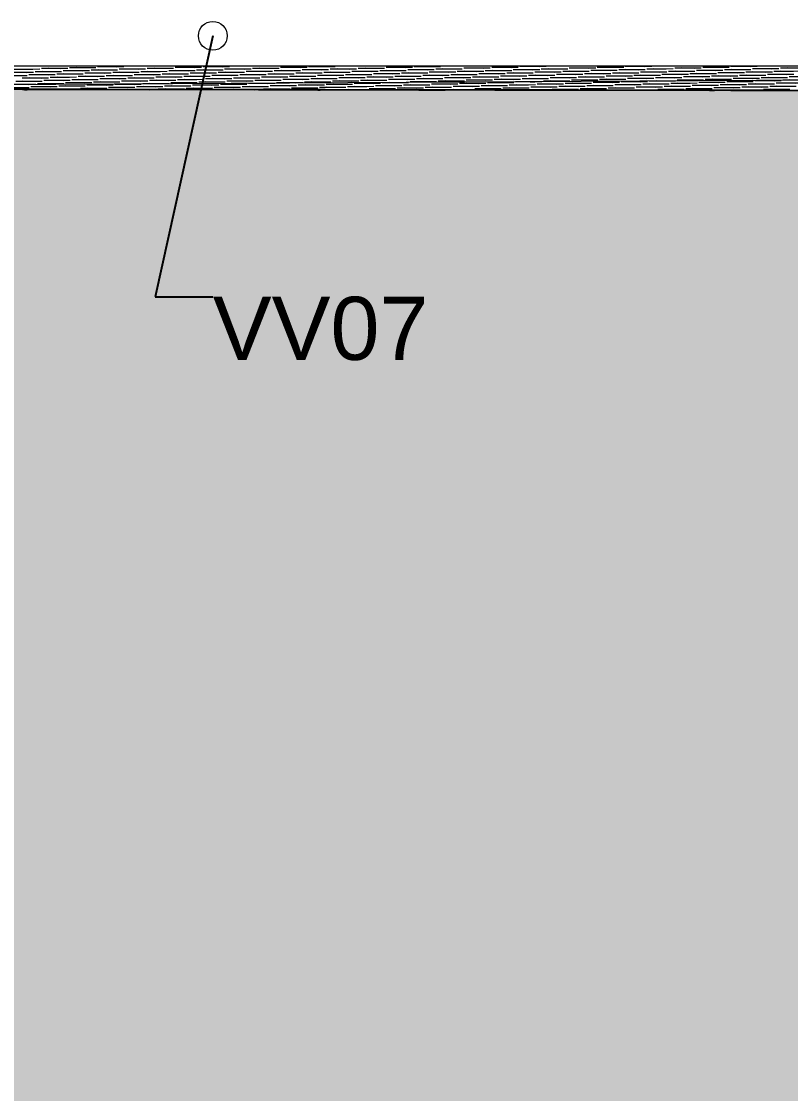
# Model space of a CAD drawing. Header units: millimetres. Extents: x 239748 to 326588, y -19262 to 5561.
# Drawn here: x 269108 to 271544, y -3454 to -58 of the extents above; entities that cross this region are included whole.
import ezdxf

# ---------------------------------------------------------------- set-up
doc = ezdxf.new("R2010")
doc.units = ezdxf.units.MM
doc.header["$MEASUREMENT"] = 0
for name, color, linetype, lineweight in [('Annotation - Label_Pen_No__1', 7, 'Continuous', 13), ('New_2D Drafting - General_Pen_No__1', 7, 'Continuous', 13), ('New_Site & Landscape - Terrain_Pen_No__1', 7, 'Continuous', 13)]:
    doc.layers.add(name, color=color, linetype=linetype, lineweight=lineweight)
for name, color, linetype, lineweight, true_color in [('New_2D Drafting - General_Pen_No__61', 7, 'Continuous', 20, 0x6a6a6a), ('New_Site & Landscape - Terrain_Pen_No__180', 7, 'Continuous', 15, 0xd6cda7), ('New_Site & Landscape - Terrain_Pen_No__93', 7, 'Continuous', 13, 0xa2a233)]:
    doc.layers.add(name, color=color, linetype=linetype, lineweight=lineweight, true_color=true_color)
doc.styles.add('GENERATED_STYLE_1', font='')
doc.styles.get('GENERATED_STYLE_1').set_extended_font_data('Arial')
doc.dimstyles.new('GENERATED_STYLE__2', dxfattribs={"dimtxt": 0.18, "dimasz": 182.4, "dimexe": 0.18, "dimexo": 0.0625, "dimgap": 0, "dimtad": 0, "dimtih": 1, "dimtoh": 1, "dimdec": 4, "dimzin": 0, "dimdsep": 46, "dimcen": 0.09, "dimadec": 0, "dimazin": 0, "dimtfac": 1, "dimtdec": 4, "dimtmove": 0, "dimatfit": 3, "dimldrblk": 'ARROWHEAD_1', "dimfxl": 0, "dimtolj": 1, "dimtzin": 0, "dimarcsym": 0})

# ---------------------------------------------------------------- blocks, each defined once
blk = doc.blocks.new('ARROWHEAD_1')
at = {"color": 0, "linetype": 'Continuous', "lineweight": 0}
blk.add_line((0, 0), (-1, 0), dxfattribs=at)
blk.add_circle((0, 0), 0.25, dxfattribs=at)

msp = doc.modelspace()

# ---------------------------------------------------------------- hatches: boundary and pattern name
at = {"layer": 'New_2D Drafting - General_Pen_No__61', "linetype": 'Continuous', "lineweight": 20, "true_color": 0x6a6a6a}
h = msp.add_hatch(dxfattribs=at)
h.set_pattern_fill('Dashed_0001', color=251, style=0, pattern_type=2)
h.set_pattern_definition([(45, (0, 0), (-183.84776, 183.84776), [195, -65]), (45, (7e-14, 183.85), (-183.84776, 183.84776), [195, -65])])
h.paths.add_polyline_path([(239750.0788, -623.3184), (239760.5803, -4753.4379), (239760.5803, -19262.3247), (278828.6527, -19262.3247), (278828.6169, -286.9357), (268610.0254, -272.2694), (266963.5283, -271.0107), (261898.0667, -277.5182), (250285.9898, -219.4916), (248306.7808, -203.641), (242648.744, -453.8141)])
at = {"layer": 'New_Site & Landscape - Terrain_Pen_No__180', "linetype": 'Continuous', "lineweight": 0, "true_color": 0x353329}
msp.add_hatch(color=250, dxfattribs=at).paths.add_polyline_path([(239747.5775, -15138.6962), (278833.3935, -15138.6962), (278833.3935, -288.2314), (266866.4444, -271.275), (264383.6735, -267.1142), (262140.4658, -282.5803), (258357.3867, -255.6815), (251840.7474, -227.8826), (248111.8541, -213.5708), (246133.7175, -287.173), (242881.8612, -438.6115), (239747.5775, -643.0118)])

# ---------------------------------------------------------------- linework, layer by layer
at = {"layer": 'New_2D Drafting - General_Pen_No__1', "color": 7, "linetype": 'Continuous', "lineweight": 13, "flags": 128}
msp.add_lwpolyline([(239750.0788, -623.3184), (239760.5803, -4753.4379), (239760.5803, -19262.3247), (278828.6527, -19262.3247), (278828.6169, -286.9357), (268610.0254, -272.2694), (266963.5283, -271.0107), (261898.0667, -277.5182), (250285.9898, -219.4916), (248306.7808, -203.641), (242648.744, -453.8141)], close=True, dxfattribs=at)
at = {"layer": 'New_Site & Landscape - Terrain_Pen_No__1', "color": 7, "linetype": 'Continuous', "lineweight": 13}
for p, q in [((278833.3935, -202.6577), (266940.4363, -270.8507)), ((278833.3935, -199.8387), (266963.5494, -199.8387)), ((269260.3664, -203.7768), (269282.5371, -203.1299)), ((269260.3664, -203.7768), (269343.9524, -203.7318)), ((269349.0493, -201.189), (269371.22, -200.542)), ((269349.0493, -201.189), (269432.6353, -201.1439)), ((269349.0493, -201.189), (269410.4646, -201.7909)), ((269594.7105, -203.5965), (269616.8812, -202.9496)), ((269594.7105, -203.5965), (269678.2965, -203.5514)), ((269594.7105, -203.5965), (269656.1258, -204.1984)), ((269683.3933, -201.0087), (269705.564, -200.3617)), ((269683.3933, -201.0087), (269766.9793, -200.9636)), ((269683.3933, -201.0087), (269744.8086, -201.6106)), ((269929.0545, -203.4162), (269951.2252, -202.7692)), ((269929.0545, -203.4162), (270012.6405, -203.3711)), ((269929.0545, -203.4162), (269990.4698, -204.0181)), ((270017.7374, -200.8283), (270039.9081, -200.1814)), ((270017.7374, -200.8283), (270101.3234, -200.7833)), ((270017.7374, -200.8283), (270079.1526, -201.4302)), ((270263.3985, -203.2359), (270285.5693, -202.5889)), ((270263.3985, -203.2359), (270346.9846, -203.1908)), ((270263.3985, -203.2359), (270324.8138, -203.8378)), ((270352.0814, -200.648), (270374.2521, -200.0011)), ((270352.0814, -200.648), (270435.6674, -200.603)), ((270352.0814, -200.648), (270413.4967, -201.2499)), ((270597.7426, -203.0556), (270619.9133, -202.4086)), ((270597.7426, -203.0556), (270681.3286, -203.0105)), ((270597.7426, -203.0556), (270659.1579, -203.6575)), ((270686.4254, -200.4677), (270707.9763, -199.8388)), ((270686.4254, -200.4677), (270770.0114, -200.4226)), ((270686.4254, -200.4677), (270747.8407, -201.0696)), ((270932.0866, -202.8753), (270954.2573, -202.2283)), ((270932.0866, -202.8753), (271015.6726, -202.8302)), ((270932.0866, -202.8753), (270993.5019, -203.4772)), ((271020.7695, -200.2874), (271036.1412, -199.8388)), ((271020.7695, -200.2874), (271104.3555, -200.2423)), ((271020.7695, -200.2874), (271082.1848, -200.8893)), ((271266.4306, -202.695), (271288.6014, -202.048)), ((271266.4306, -202.695), (271350.0167, -202.6499)), ((271266.4306, -202.695), (271327.8459, -203.2968)), ((271355.1135, -200.1071), (271364.3061, -199.8388)), ((271355.1135, -200.1071), (271438.6995, -200.062)), ((271355.1135, -200.1071), (271416.5288, -200.709)), ((269042.2261, -229.2948), (269125.8121, -229.2498)), ((269062.6134, -219.1237), (269146.1994, -219.0786)), ((269062.6134, -219.1237), (269124.0287, -219.7256)), ((269083.0007, -208.9526), (269166.5868, -208.9075)), ((269083.0008, -208.9526), (269144.416, -209.5545)), ((269110.5216, -236.8781), (269132.6923, -236.2311)), ((269110.5216, -236.8781), (269194.1076, -236.833)), ((269110.5216, -236.8781), (269171.9368, -237.48)), ((269130.9089, -226.707), (269153.0796, -226.06)), ((269130.9089, -226.707), (269214.4949, -226.6619)), ((269130.9089, -226.707), (269192.3242, -227.3089)), ((269151.2962, -216.5358), (269173.467, -215.8889)), ((269151.2962, -216.5358), (269234.8823, -216.4908)), ((269151.2962, -216.5358), (269212.7115, -217.1377)), ((269171.6836, -206.3647), (269193.8543, -205.7177)), ((269171.6836, -206.3647), (269255.2696, -206.3196)), ((269171.6836, -206.3647), (269233.0989, -206.9666)), ((269199.2044, -234.2902), (269221.3751, -233.6433)), ((269199.2044, -234.2902), (269282.7904, -234.2452)), ((269199.2044, -234.2902), (269260.6197, -234.8921)), ((269219.5917, -224.1191), (269241.7625, -223.4721)), ((269219.5917, -224.1191), (269303.1778, -224.074)), ((269219.5917, -224.1191), (269281.007, -224.721)), ((269239.9791, -213.948), (269262.1498, -213.301)), ((269239.9791, -213.948), (269323.5651, -213.9029)), ((269239.9791, -213.948), (269301.3944, -214.5499)), ((269260.3664, -203.7768), (269321.7817, -204.3787)), ((269287.8872, -231.7024), (269310.058, -231.0554)), ((269287.8872, -231.7024), (269371.4733, -231.6573)), ((269287.8872, -231.7024), (269349.3025, -232.3043)), ((269308.2746, -221.5312), (269330.4453, -220.8843)), ((269308.2746, -221.5312), (269391.8606, -221.4862)), ((269308.2746, -221.5312), (269369.6899, -222.1331)), ((269328.6619, -211.3601), (269350.8327, -210.7131)), ((269328.6619, -211.3601), (269412.2479, -211.315)), ((269328.6619, -211.3601), (269390.0772, -211.962)), ((269376.5701, -229.1145), (269398.7408, -228.4676)), ((269376.5701, -229.1145), (269460.1561, -229.0694)), ((269376.5701, -229.1145), (269437.9854, -229.7164)), ((269396.9574, -218.9434), (269419.1281, -218.2964)), ((269396.9574, -218.9434), (269480.5434, -218.8983)), ((269396.9574, -218.9434), (269458.3727, -219.5453)), ((269417.3448, -208.7723), (269439.5155, -208.1253)), ((269417.3448, -208.7723), (269500.9308, -208.7272)), ((269417.3448, -208.7723), (269478.7601, -209.3741)), ((269444.8656, -236.6978), (269467.0363, -236.0508)), ((269444.8656, -236.6978), (269528.4516, -236.6527)), ((269444.8656, -236.6978), (269506.2809, -237.2997)), ((269465.2529, -226.5267), (269487.4236, -225.8797)), ((269465.2529, -226.5267), (269548.8389, -226.4816)), ((269465.2529, -226.5267), (269526.6682, -227.1285)), ((269485.6403, -216.3555), (269507.811, -215.7086)), ((269485.6403, -216.3555), (269569.2263, -216.3104)), ((269485.6403, -216.3555), (269547.0556, -216.9574)), ((269506.0276, -206.1844), (269528.1983, -205.5374)), ((269506.0276, -206.1844), (269589.6136, -206.1393)), ((269506.0276, -206.1844), (269567.4429, -206.7863)), ((269533.5484, -234.1099), (269555.7191, -233.463)), ((269533.5484, -234.1099), (269617.1344, -234.0649)), ((269533.5484, -234.1099), (269594.9637, -234.7118)), ((269553.9358, -223.9388), (269576.1065, -223.2918)), ((269553.9358, -223.9388), (269637.5218, -223.8937)), ((269553.9358, -223.9388), (269615.3511, -224.5407)), ((269574.3231, -213.7677), (269596.4938, -213.1207)), ((269574.3231, -213.7677), (269657.9091, -213.7226)), ((269574.3231, -213.7677), (269635.7384, -214.3695)), ((269622.2313, -231.5221), (269644.402, -230.8751)), ((269622.2313, -231.5221), (269705.8173, -231.477)), ((269622.2313, -231.5221), (269683.6466, -232.124)), ((269642.6186, -221.3509), (269664.7893, -220.704)), ((269642.6186, -221.3509), (269726.2046, -221.3059)), ((269642.6186, -221.3509), (269704.0339, -221.9528)), ((269663.006, -211.1798), (269685.1767, -210.5328)), ((269663.006, -211.1798), (269746.592, -211.1347)), ((269663.006, -211.1798), (269724.4213, -211.7817)), ((269710.9141, -228.9342), (269733.0848, -228.2872)), ((269710.9141, -228.9342), (269794.5001, -228.8891)), ((269710.9141, -228.9342), (269772.3294, -229.5361)), ((269731.3015, -218.7631), (269753.4722, -218.1161)), ((269731.3015, -218.7631), (269814.8875, -218.718)), ((269731.3015, -218.7631), (269792.7168, -219.365)), ((269751.6888, -208.5919), (269773.8595, -207.945)), ((269751.6888, -208.5919), (269835.2748, -208.5469)), ((269751.6888, -208.5919), (269813.1041, -209.1938)), ((269779.2096, -236.5175), (269801.3803, -235.8705)), ((269779.2096, -236.5175), (269862.7956, -236.4724)), ((269779.2096, -236.5175), (269840.6249, -237.1194)), ((269799.597, -226.3463), (269821.7677, -225.6994)), ((269799.597, -226.3463), (269883.183, -226.3013)), ((269799.597, -226.3463), (269861.0123, -226.9482)), ((269819.9843, -216.1752), (269842.155, -215.5282)), ((269819.9843, -216.1752), (269903.5703, -216.1301)), ((269819.9843, -216.1752), (269881.3996, -216.7771)), ((269840.3717, -206.0041), (269862.5424, -205.3571)), ((269840.3717, -206.0041), (269923.9577, -205.959)), ((269840.3717, -206.0041), (269901.787, -206.606)), ((269867.8925, -233.9296), (269890.0632, -233.2827)), ((269867.8925, -233.9296), (269951.4785, -233.8845)), ((269867.8925, -233.9296), (269929.3078, -234.5315)), ((269888.2798, -223.7585), (269910.4505, -223.1115)), ((269888.2798, -223.7585), (269971.8658, -223.7134)), ((269888.2798, -223.7585), (269949.6951, -224.3604)), ((269908.6672, -213.5873), (269930.8379, -212.9404)), ((269908.6672, -213.5873), (269992.2532, -213.5423)), ((269908.6672, -213.5873), (269970.0825, -214.1892)), ((269956.5753, -231.3418), (269978.746, -230.6948)), ((269956.5753, -231.3418), (270040.1613, -231.2967)), ((269956.5753, -231.3418), (270017.9906, -231.9436)), ((269976.9627, -221.1706), (269999.1334, -220.5237)), ((269976.9627, -221.1706), (270060.5487, -221.1255)), ((269976.9627, -221.1706), (270038.378, -221.7725)), ((269997.35, -210.9995), (270019.5207, -210.3525)), ((269997.35, -210.9995), (270080.936, -210.9544)), ((269997.35, -210.9995), (270058.7653, -211.6014)), ((270045.2582, -228.7539), (270067.4289, -228.1069)), ((270045.2582, -228.7539), (270128.8442, -228.7088)), ((270045.2582, -228.7539), (270106.6734, -229.3558)), ((270065.6455, -218.5828), (270087.8162, -217.9358)), ((270065.6455, -218.5828), (270149.2315, -218.5377)), ((270065.6455, -218.5828), (270127.0608, -219.1846)), ((270086.0328, -208.4116), (270147.4481, -209.0135)), ((270086.0329, -208.4116), (270108.2036, -207.7647)), ((270086.0329, -208.4116), (270169.6189, -208.3665)), ((270113.5536, -236.3372), (270135.7244, -235.6902)), ((270113.5536, -236.3372), (270174.9689, -236.9391)), ((270113.5537, -236.3372), (270197.1397, -236.2921)), ((270133.941, -226.166), (270156.1117, -225.5191)), ((270133.941, -226.166), (270217.527, -226.121)), ((270133.941, -226.166), (270195.3563, -226.7679)), ((270154.3283, -215.9949), (270176.4991, -215.3479)), ((270154.3283, -215.9949), (270215.7436, -216.5968)), ((270154.3284, -215.9949), (270237.9144, -215.9498)), ((270174.7157, -205.8238), (270196.8864, -205.1768)), ((270174.7157, -205.8238), (270258.3017, -205.7787)), ((270174.7157, -205.8238), (270236.131, -206.4256)), ((270202.2365, -233.7493), (270224.4072, -233.1023)), ((270202.2365, -233.7493), (270285.8225, -233.7042)), ((270202.2365, -233.7493), (270263.6518, -234.3512)), ((270222.6238, -223.5782), (270244.7946, -222.9312)), ((270222.6238, -223.5782), (270306.2099, -223.5331)), ((270222.6238, -223.5782), (270284.0391, -224.1801)), ((270243.0112, -213.407), (270265.1819, -212.7601)), ((270243.0112, -213.407), (270326.5972, -213.362)), ((270243.0112, -213.407), (270304.4265, -214.0089)), ((270290.9193, -231.1614), (270313.0901, -230.5145)), ((270290.9193, -231.1614), (270374.5054, -231.1164)), ((270290.9193, -231.1614), (270352.3346, -231.7633)), ((270311.3067, -220.9903), (270333.4774, -220.3433)), ((270311.3067, -220.9903), (270394.8927, -220.9452)), ((270311.3067, -220.9903), (270372.722, -221.5922)), ((270331.694, -210.8192), (270353.8647, -210.1722)), ((270331.694, -210.8192), (270415.2801, -210.7741)), ((270331.694, -210.8192), (270393.1093, -211.4211)), ((270379.6022, -228.5736), (270401.7729, -227.9266)), ((270379.6022, -228.5736), (270463.1882, -228.5285)), ((270379.6022, -228.5736), (270441.0175, -229.1755)), ((270399.9895, -218.4024), (270422.1603, -217.7555)), ((270399.9895, -218.4024), (270483.5755, -218.3574)), ((270399.9895, -218.4024), (270461.4048, -219.0043)), ((270420.3769, -208.2313), (270442.5476, -207.5843)), ((270420.3769, -208.2313), (270503.9629, -208.1862)), ((270420.3769, -208.2313), (270481.7922, -208.8332)), ((270447.8977, -236.1569), (270470.0684, -235.5099)), ((270447.8977, -236.1569), (270531.4837, -236.1118)), ((270447.8977, -236.1569), (270509.313, -236.7587)), ((270468.285, -225.9857), (270490.4557, -225.3388)), ((270468.285, -225.9857), (270551.871, -225.9406)), ((270468.285, -225.9857), (270529.7003, -226.5876)), ((270488.6724, -215.8146), (270510.8431, -215.1676)), ((270488.6724, -215.8146), (270572.2584, -215.7695)), ((270488.6724, -215.8146), (270550.0877, -216.4165)), ((270509.0597, -205.6434), (270531.2304, -204.9965)), ((270509.0597, -205.6434), (270592.6457, -205.5984)), ((270509.0597, -205.6434), (270570.475, -206.2453)), ((270536.5805, -233.569), (270558.7512, -232.922)), ((270536.5805, -233.569), (270620.1665, -233.5239)), ((270536.5805, -233.569), (270597.9958, -234.1709)), ((270556.9679, -223.3979), (270579.1386, -222.7509)), ((270556.9679, -223.3979), (270640.5539, -223.3528)), ((270556.9679, -223.3979), (270618.3832, -223.9997)), ((270577.3552, -213.2267), (270599.5259, -212.5798)), ((270577.3552, -213.2267), (270660.9412, -213.1816)), ((270577.3552, -213.2267), (270638.7705, -213.8286)), ((270625.2634, -230.9811), (270647.4341, -230.3342)), ((270625.2634, -230.9811), (270708.8494, -230.936)), ((270625.2634, -230.9811), (270686.6787, -231.583)), ((270645.6507, -220.81), (270667.8214, -220.163)), ((270645.6507, -220.81), (270729.2367, -220.7649)), ((270645.6507, -220.81), (270707.066, -221.4119)), ((270666.0381, -210.6389), (270688.2088, -209.9919)), ((270666.0381, -210.6389), (270749.6241, -210.5938)), ((270666.0381, -210.6389), (270727.4534, -211.2407)), ((270713.9462, -228.3933), (270736.1169, -227.7463)), ((270713.9462, -228.3933), (270797.5322, -228.3482)), ((270713.9462, -228.3933), (270775.3615, -228.9952)), ((270734.3336, -218.2221), (270756.5043, -217.5752)), ((270734.3336, -218.2221), (270817.9196, -218.1771)), ((270734.3336, -218.2221), (270795.7489, -218.824)), ((270754.7209, -208.051), (270776.8916, -207.404)), ((270754.7209, -208.051), (270838.3069, -208.0059)), ((270754.7209, -208.051), (270816.1362, -208.6529)), ((270782.2417, -235.9765), (270804.4124, -235.3296)), ((270782.2417, -235.9765), (270865.8277, -235.9315)), ((270782.2417, -235.9765), (270843.657, -236.5784)), ((270802.6291, -225.8054), (270824.7998, -225.1584)), ((270802.6291, -225.8054), (270886.2151, -225.7603)), ((270802.6291, -225.8054), (270864.0444, -226.4073)), ((270823.0164, -215.6343), (270845.1871, -214.9873)), ((270823.0164, -215.6343), (270906.6024, -215.5892)), ((270823.0164, -215.6343), (270884.4317, -216.2362)), ((270843.4038, -205.4631), (270865.5745, -204.8162)), ((270843.4038, -205.4631), (270926.9898, -205.4181)), ((270843.4038, -205.4631), (270904.8191, -206.065)), ((270870.9246, -233.3887), (270893.0953, -232.7417)), ((270870.9246, -233.3887), (270954.5106, -233.3436)), ((270870.9246, -233.3887), (270932.3399, -233.9906)), ((270891.3119, -223.2175), (270913.4826, -222.5706)), ((270891.3119, -223.2175), (270974.8979, -223.1725)), ((270891.3119, -223.2175), (270952.7272, -223.8194)), ((270911.6993, -213.0464), (270933.87, -212.3994)), ((270911.6993, -213.0464), (270995.2853, -213.0013)), ((270911.6993, -213.0464), (270973.1146, -213.6483)), ((270959.6074, -230.8008), (270981.7781, -230.1538)), ((270959.6074, -230.8008), (271043.1934, -230.7557)), ((270959.6074, -230.8008), (271021.0227, -231.4027)), ((270979.9948, -220.6297), (271002.1655, -219.9827)), ((270979.9948, -220.6297), (271063.5808, -220.5846)), ((270979.9948, -220.6297), (271041.4101, -221.2316)), ((271000.3821, -210.4585), (271022.5528, -209.8116)), ((271000.3821, -210.4585), (271083.9681, -210.4135)), ((271000.3821, -210.4585), (271061.7974, -211.0604)), ((271048.2903, -228.213), (271070.461, -227.566)), ((271048.2903, -228.213), (271131.8763, -228.1679)), ((271048.2903, -228.213), (271109.7056, -228.8148)), ((271068.6776, -218.0418), (271090.8483, -217.3948)), ((271068.6776, -218.0418), (271152.2636, -217.9967)), ((271068.6776, -218.0418), (271130.0929, -218.6437)), ((271089.065, -207.8707), (271111.2357, -207.2237)), ((271089.065, -207.8707), (271172.651, -207.8256)), ((271089.065, -207.8707), (271150.4803, -208.4726)), ((271116.5858, -235.7962), (271138.7565, -235.1493)), ((271116.5858, -235.7962), (271200.1718, -235.7511)), ((271116.5858, -235.7962), (271178.0011, -236.3981)), ((271136.9731, -225.6251), (271159.1438, -224.9781)), ((271136.9731, -225.6251), (271220.5591, -225.58)), ((271136.9731, -225.6251), (271198.3884, -226.227)), ((271157.3605, -215.454), (271179.5312, -214.807)), ((271157.3605, -215.454), (271240.9465, -215.4089)), ((271157.3605, -215.454), (271218.7758, -216.0558)), ((271177.7478, -205.2828), (271199.9185, -204.6359)), ((271177.7478, -205.2828), (271261.3338, -205.2377)), ((271177.7478, -205.2828), (271239.1631, -205.8847)), ((271205.2686, -233.2084), (271227.4393, -232.5614)), ((271205.2686, -233.2084), (271288.8546, -233.1633)), ((271205.2686, -233.2084), (271266.6839, -233.8102)), ((271225.6559, -223.0372), (271247.8267, -222.3903)), ((271225.6559, -223.0372), (271309.242, -222.9921)), ((271225.656, -223.0372), (271287.0712, -223.6391)), ((271246.0433, -212.8661), (271268.214, -212.2191)), ((271246.0433, -212.8661), (271329.6293, -212.821)), ((271246.0433, -212.8661), (271307.4586, -213.468)), ((271293.9514, -230.6205), (271316.1222, -229.9735)), ((271293.9514, -230.6205), (271377.5375, -230.5754)), ((271293.9514, -230.6205), (271355.3667, -231.2224)), ((271314.3388, -220.4494), (271336.5095, -219.8024)), ((271314.3388, -220.4494), (271397.9248, -220.4043)), ((271314.3388, -220.4494), (271375.7541, -221.0513)), ((271334.7261, -210.2782), (271356.8969, -209.6313)), ((271334.7261, -210.2782), (271418.3122, -210.2331)), ((271334.7261, -210.2782), (271396.1414, -210.8801)), ((271362.2469, -238.2038), (271384.4177, -237.5568)), ((271382.6343, -228.0326), (271404.805, -227.3857)), ((271382.6343, -228.0326), (271466.2203, -227.9876)), ((271382.6343, -228.0326), (271444.0496, -228.6345)), ((271403.0216, -217.8615), (271425.1923, -217.2145)), ((271403.0216, -217.8615), (271486.6076, -217.8164)), ((271403.0216, -217.8615), (271464.4369, -218.4634)), ((271423.409, -207.6904), (271445.5797, -207.0434)), ((271423.409, -207.6904), (271506.995, -207.6453)), ((271423.409, -207.6904), (271484.8243, -208.2923)), ((271450.9298, -235.6159), (271473.1005, -234.9689)), ((271450.9298, -235.6159), (271534.5158, -235.5708)), ((271450.9298, -235.6159), (271512.3451, -236.2178)), ((271471.3171, -225.4448), (271493.4879, -224.7978)), ((271471.3171, -225.4448), (271554.9031, -225.3997)), ((271471.3171, -225.4448), (271532.7324, -226.0467)), ((271491.7045, -215.2736), (271513.8752, -214.6267)), ((271491.7045, -215.2736), (271575.2905, -215.2286)), ((271491.7045, -215.2736), (271553.1198, -215.8755)), ((271512.0918, -205.1025), (271534.2625, -204.4555)), ((271512.0918, -205.1025), (271595.6778, -205.0574)), ((271512.0918, -205.1025), (271573.5071, -205.7044)), ((271539.6126, -233.028), (271561.7833, -232.3811)), ((271539.6126, -233.028), (271623.1986, -232.983)), ((271539.6126, -233.028), (271601.0279, -233.6299)), ((269049.3595, -267.0898), (269132.9455, -267.0296)), ((269049.3595, -267.0898), (269110.7748, -267.6584)), ((269069.7469, -257.2204), (269153.3329, -257.1753)), ((269069.7469, -257.2204), (269131.1622, -257.8223)), ((269090.1342, -247.0492), (269112.3049, -246.4023)), ((269090.1342, -247.0492), (269173.7202, -247.0042)), ((269090.1342, -247.0492), (269151.5495, -247.6511)), ((269138.0423, -264.5746), (269160.2131, -263.9458)), ((269138.0424, -264.5746), (269221.6284, -264.5144)), ((269138.0424, -264.5746), (269199.4577, -265.1432)), ((269158.4297, -254.6325), (269180.6004, -253.9856)), ((269158.4297, -254.6325), (269242.0157, -254.5874)), ((269158.4297, -254.6325), (269219.845, -255.2344)), ((269178.817, -244.4614), (269200.9878, -243.8144)), ((269178.817, -244.4614), (269262.4031, -244.4163)), ((269178.817, -244.4614), (269240.2323, -245.0633)), ((269206.3379, -271.8792), (269228.5086, -271.2504)), ((269226.7252, -262.0594), (269248.8959, -261.4306)), ((269226.7252, -262.0594), (269310.3112, -261.9992)), ((269226.7252, -262.0594), (269288.1405, -262.628)), ((269247.1125, -252.0447), (269269.2833, -251.3977)), ((269247.1125, -252.0447), (269330.6986, -251.9996)), ((269247.1125, -252.0447), (269308.5278, -252.6465)), ((269267.4999, -241.8735), (269289.6706, -241.2266)), ((269267.4999, -241.8735), (269351.0859, -241.8284)), ((269267.4999, -241.8735), (269328.9152, -242.4754)), ((269295.0207, -269.364), (269317.1914, -268.7352)), ((269295.0207, -269.364), (269378.6067, -269.3038)), ((269295.0207, -269.364), (269356.436, -269.9326)), ((269315.408, -259.5442), (269337.5787, -258.9154)), ((269315.408, -259.5442), (269398.9941, -259.484)), ((269315.408, -259.5442), (269376.8233, -260.1128)), ((269335.7954, -249.4568), (269357.9661, -248.8098)), ((269335.7954, -249.4568), (269419.3814, -249.4117)), ((269335.7954, -249.4568), (269397.2107, -250.0587)), ((269356.1827, -239.2857), (269378.3534, -238.6387)), ((269356.1827, -239.2857), (269439.7687, -239.2406)), ((269356.1827, -239.2857), (269417.598, -239.8875)), ((269383.7035, -266.8488), (269405.8743, -266.22)), ((269383.7035, -266.8488), (269467.2896, -266.7886)), ((269383.7035, -266.8488), (269445.1188, -267.4174)), ((269404.0909, -257.029), (269417.5561, -256.6471)), ((269404.0909, -257.029), (269487.6769, -256.9688)), ((269404.0909, -257.029), (269465.5062, -257.5976)), ((269417.554, -256.6472), (269426.2616, -256.3931)), ((269424.4782, -246.8689), (269446.6489, -246.222)), ((269424.4782, -246.8689), (269508.0642, -246.8239)), ((269424.4782, -246.8689), (269485.8935, -247.4708)), ((269472.3864, -264.3336), (269494.5571, -263.7048)), ((269472.3864, -264.3336), (269555.9724, -264.2734)), ((269472.3864, -264.3336), (269533.8017, -264.9022)), ((269492.7737, -254.4522), (269514.9444, -253.8052)), ((269492.7737, -254.4522), (269576.3597, -254.4071)), ((269492.7737, -254.4522), (269554.189, -255.0541)), ((269513.1611, -244.2811), (269535.3318, -243.6341)), ((269513.1611, -244.2811), (269596.7471, -244.236)), ((269513.1611, -244.2811), (269574.5764, -244.883)), ((269540.6819, -271.6382), (269562.8526, -271.0094)), ((269540.6819, -271.6382), (269624.2679, -271.578)), ((269540.6819, -271.6382), (269602.0972, -272.2068)), ((269561.0692, -261.8184), (269583.2399, -261.1896)), ((269561.0692, -261.8184), (269644.6552, -261.7582)), ((269561.0692, -261.8184), (269622.4845, -262.387)), ((269581.4566, -251.8643), (269603.6273, -251.2174)), ((269581.4566, -251.8643), (269665.0426, -251.8193)), ((269581.4566, -251.8643), (269642.8719, -252.4662)), ((269601.8439, -241.6932), (269624.0146, -241.0462)), ((269601.8439, -241.6932), (269685.4299, -241.6481)), ((269601.8439, -241.6932), (269663.2592, -242.2951)), ((269629.3647, -269.123), (269651.5354, -268.4942)), ((269629.3647, -269.123), (269712.9507, -269.0628)), ((269629.3647, -269.123), (269690.78, -269.6916)), ((269649.7521, -259.3032), (269671.9228, -258.6744)), ((269649.7521, -259.3032), (269733.3381, -259.243)), ((269649.7521, -259.3032), (269711.1674, -259.8718)), ((269670.1394, -249.2765), (269692.3101, -248.6295)), ((269670.1394, -249.2765), (269753.7254, -249.2314)), ((269670.1394, -249.2765), (269731.5547, -249.8784)), ((269690.5268, -239.1053), (269712.6975, -238.4584)), ((269690.5268, -239.1053), (269774.1128, -239.0603)), ((269690.5268, -239.1053), (269751.9421, -239.7072)), ((269718.0476, -266.6078), (269740.2183, -265.979)), ((269718.0476, -266.6078), (269801.6336, -266.5476)), ((269718.0476, -266.6078), (269779.4629, -267.1764)), ((269738.4349, -256.788), (269760.6056, -256.1592)), ((269738.4349, -256.788), (269822.0209, -256.7278)), ((269738.4349, -256.788), (269799.8502, -257.3566)), ((269758.8223, -246.6886), (269780.993, -246.0417)), ((269758.8223, -246.6886), (269842.4083, -246.6435)), ((269758.8223, -246.6886), (269820.2376, -247.2905)), ((269806.7304, -264.0926), (269828.9011, -263.4638)), ((269806.7304, -264.0926), (269890.3164, -264.0324)), ((269806.7304, -264.0926), (269868.1457, -264.6612)), ((269827.1178, -254.2719), (269849.2885, -253.6249)), ((269827.1178, -254.2719), (269832.2969, -254.2691)), ((269827.1178, -254.2719), (269828.8496, -254.2889)), ((269828.847, -254.2888), (269888.5331, -254.8414)), ((269832.2889, -254.2691), (269910.7038, -254.2126)), ((269847.5051, -244.1008), (269869.6758, -243.4538)), ((269847.5051, -244.1008), (269931.0911, -244.0557)), ((269847.5051, -244.1008), (269908.9204, -244.7026)), ((269875.0259, -271.3972), (269897.1966, -270.7684)), ((269875.0259, -271.3972), (269958.6119, -271.337)), ((269875.0259, -271.3972), (269936.4412, -271.9658)), ((269895.4133, -261.5774), (269917.584, -260.9486)), ((269895.4133, -261.5774), (269978.9993, -261.5172)), ((269895.4133, -261.5774), (269956.8286, -262.146)), ((269915.8006, -251.684), (269937.9713, -251.0371)), ((269915.8006, -251.684), (269999.3866, -251.6389)), ((269915.8006, -251.684), (269977.2159, -252.2859)), ((269936.188, -241.5129), (269958.3587, -240.8659)), ((269936.188, -241.5129), (270019.774, -241.4678)), ((269936.188, -241.5129), (269997.6033, -242.1148)), ((269963.7088, -268.882), (269985.8795, -268.2532)), ((269963.7088, -268.882), (270047.2948, -268.8218)), ((269963.7088, -268.882), (270025.1241, -269.4506)), ((269984.0961, -259.0622), (270006.2668, -258.4334)), ((269984.0961, -259.0622), (270067.6821, -259.002)), ((269984.0961, -259.0622), (270045.5114, -259.6308)), ((270004.4835, -249.0962), (270026.6542, -248.4492)), ((270004.4835, -249.0962), (270088.0695, -249.0511)), ((270004.4835, -249.0962), (270065.8988, -249.6981)), ((270024.8708, -238.925), (270047.0415, -238.2781)), ((270024.8708, -238.925), (270108.4568, -238.88)), ((270024.8708, -238.925), (270086.2861, -239.5269)), ((270052.3916, -266.3668), (270074.5623, -265.738)), ((270052.3916, -266.3668), (270135.9776, -266.3066)), ((270052.3916, -266.3668), (270113.8069, -266.9354)), ((270072.779, -256.547), (270094.9497, -255.9182)), ((270072.779, -256.547), (270156.365, -256.4868)), ((270072.779, -256.547), (270134.1942, -257.1156)), ((270093.1663, -246.5083), (270115.337, -245.8613)), ((270093.1663, -246.5083), (270176.7523, -246.4632)), ((270093.1663, -246.5083), (270154.5816, -247.1102)), ((270141.0745, -263.8516), (270163.2452, -263.2228)), ((270141.0745, -263.8516), (270224.6605, -263.7914)), ((270141.0745, -263.8516), (270202.4897, -264.4202)), ((270161.4618, -254.0318), (270183.6325, -253.403)), ((270161.4618, -254.0318), (270245.0478, -253.9716)), ((270161.4618, -254.0318), (270222.8771, -254.6004)), ((270181.8491, -243.9204), (270265.4352, -243.8754)), ((270181.8491, -243.9204), (270243.2644, -244.5223)), ((270181.8492, -243.9204), (270204.0199, -243.2735)), ((270209.3699, -271.1562), (270231.5407, -270.5274)), ((270209.3699, -271.1562), (270270.7852, -271.7248)), ((270209.37, -271.1562), (270292.956, -271.096)), ((270229.7573, -261.3364), (270251.928, -260.7076)), ((270229.7573, -261.3364), (270313.3433, -261.2762)), ((270229.7573, -261.3364), (270291.1726, -261.905)), ((270250.1446, -251.5037), (270272.3154, -250.8567)), ((270250.1446, -251.5037), (270321.2721, -251.4654)), ((270250.1446, -251.5037), (270273.9296, -251.7368)), ((270270.532, -241.3326), (270292.7027, -240.6856)), ((270270.532, -241.3326), (270354.118, -241.2875)), ((270270.532, -241.3326), (270331.9473, -241.9345)), ((270273.9274, -251.7368), (270311.5599, -252.0852)), ((270298.0528, -268.641), (270320.2235, -268.0122)), ((270298.0528, -268.641), (270381.6388, -268.5808)), ((270298.0528, -268.641), (270359.4681, -269.2096)), ((270318.4401, -258.8212), (270340.6109, -258.1924)), ((270318.4401, -258.8212), (270402.0262, -258.761)), ((270318.4401, -258.8212), (270379.8554, -259.3898)), ((270321.2657, -251.4654), (270333.7307, -251.4564)), ((270338.8275, -248.9159), (270360.9982, -248.2689)), ((270338.8275, -248.9159), (270422.4135, -248.8708)), ((270338.8275, -248.9159), (270400.2428, -249.5177)), ((270359.2148, -238.7447), (270381.3856, -238.0977)), ((270359.2148, -238.7447), (270442.8008, -238.6996)), ((270359.2148, -238.7447), (270420.6301, -239.3466)), ((270386.7356, -266.1258), (270408.9064, -265.497)), ((270386.7356, -266.1258), (270470.3217, -266.0656)), ((270386.7356, -266.1258), (270448.1509, -266.6944)), ((270407.123, -256.306), (270429.2937, -255.6772)), ((270407.123, -256.306), (270490.709, -256.2458)), ((270407.123, -256.306), (270468.5383, -256.8746)), ((270427.5103, -246.328), (270449.681, -245.681)), ((270427.5103, -246.328), (270511.0963, -246.2829)), ((270427.5103, -246.328), (270488.9256, -246.9299)), ((270475.4185, -263.6106), (270497.5892, -262.9818)), ((270475.4185, -263.6106), (270559.0045, -263.5504)), ((270475.4185, -263.6106), (270536.8338, -264.1792)), ((270495.8058, -253.7908), (270517.9766, -253.162)), ((270495.8058, -253.7908), (270579.3918, -253.7306)), ((270495.8058, -253.7908), (270557.2211, -254.3594)), ((270516.1932, -243.7401), (270538.3639, -243.0932)), ((270516.1932, -243.7401), (270599.7792, -243.695)), ((270516.1932, -243.7401), (270577.6085, -244.342)), ((270543.714, -270.9152), (270565.8847, -270.2864)), ((270543.714, -270.9152), (270627.3, -270.855)), ((270543.714, -270.9152), (270605.1293, -271.4838)), ((270564.1013, -261.0954), (270586.272, -260.4666)), ((270564.1013, -261.0954), (270647.6873, -261.0352)), ((270564.1013, -261.0954), (270625.5166, -261.664)), ((270584.4887, -251.2756), (270606.6594, -250.6468)), ((270584.4887, -251.2756), (270668.0747, -251.2154)), ((270584.4887, -251.2756), (270645.904, -251.8442)), ((270604.876, -241.1523), (270627.0467, -240.5053)), ((270604.876, -241.1523), (270688.462, -241.1072)), ((270604.876, -241.1523), (270666.2913, -241.7542)), ((270632.3968, -268.4), (270654.5675, -267.7712)), ((270632.3968, -268.4), (270715.9828, -268.3398)), ((270632.3968, -268.4), (270693.8121, -268.9686)), ((270652.7842, -258.5802), (270674.9549, -257.9514)), ((270652.7842, -258.5802), (270736.3702, -258.52)), ((270652.7842, -258.5802), (270714.1995, -259.1488)), ((270673.1715, -248.7355), (270695.3422, -248.0886)), ((270673.1715, -248.7355), (270756.7575, -248.6905)), ((270673.1715, -248.7355), (270719.0095, -249.1848)), ((270693.5589, -238.5644), (270715.7296, -237.9174)), ((270693.5589, -238.5644), (270777.1449, -238.5193)), ((270693.5589, -238.5644), (270754.9742, -239.1663)), ((270719.0077, -249.1847), (270734.5868, -249.329)), ((270721.0797, -265.8848), (270743.2504, -265.256)), ((270721.0797, -265.8848), (270804.6657, -265.8246)), ((270721.0797, -265.8848), (270782.495, -266.4534)), ((270741.467, -256.065), (270763.6377, -255.4362)), ((270741.467, -256.065), (270825.053, -256.0048)), ((270741.467, -256.065), (270802.8823, -256.6336)), ((270761.8544, -246.1477), (270784.0251, -245.5007)), ((270761.8544, -246.1477), (270845.4404, -246.1026)), ((270761.8544, -246.1477), (270823.2697, -246.7496)), ((270809.7625, -263.3696), (270831.9332, -262.7408)), ((270809.7625, -263.3696), (270893.3485, -263.3094)), ((270809.7625, -263.3696), (270871.1778, -263.9382)), ((270830.1499, -253.5498), (270852.3206, -252.921)), ((270830.1499, -253.5498), (270913.7359, -253.4896)), ((270830.1499, -253.5498), (270891.5652, -254.1184)), ((270850.5372, -243.5598), (270872.7079, -242.9128)), ((270850.5372, -243.5598), (270934.1232, -243.5147)), ((270850.5372, -243.5598), (270911.9525, -244.1617)), ((270878.058, -270.6742), (270900.2287, -270.0454)), ((270878.058, -270.6742), (270961.644, -270.614)), ((270878.058, -270.6742), (270939.4733, -271.2428)), ((270898.4454, -260.8544), (270920.6161, -260.2256)), ((270898.4454, -260.8544), (270982.0314, -260.7942)), ((270898.4454, -260.8544), (270959.8607, -261.423)), ((270918.8327, -251.0346), (270941.0034, -250.4058)), ((270918.8327, -251.0346), (271002.4187, -250.9744)), ((270918.8327, -251.0346), (270980.248, -251.6032)), ((270939.2201, -240.9719), (270961.3908, -240.325)), ((270939.2201, -240.9719), (271022.8061, -240.9269)), ((270939.2201, -240.9719), (271000.6354, -241.5738)), ((270966.7409, -268.159), (270988.9116, -267.5302)), ((270966.7409, -268.159), (271050.3269, -268.0988)), ((270966.7409, -268.159), (271028.1562, -268.7276)), ((270987.1282, -258.3392), (271009.2989, -257.7104)), ((270987.1282, -258.3392), (271070.7142, -258.279)), ((270987.1282, -258.3392), (271048.5435, -258.9078)), ((271007.5156, -248.5194), (271029.6863, -247.8906)), ((271007.5156, -248.5194), (271091.1016, -248.4592)), ((271007.5156, -248.5194), (271068.9309, -249.088)), ((271027.9029, -238.3841), (271050.0736, -237.7371)), ((271027.9029, -238.3841), (271111.4889, -238.339)), ((271027.9029, -238.3841), (271089.3182, -238.986)), ((271055.4237, -265.6438), (271077.5944, -265.015)), ((271055.4237, -265.6438), (271139.0097, -265.5836)), ((271055.4237, -265.6438), (271116.839, -266.2124)), ((271075.8111, -255.824), (271097.9818, -255.1952)), ((271075.8111, -255.824), (271159.3971, -255.7638)), ((271075.8111, -255.824), (271137.2264, -256.3926)), ((271096.1984, -245.9674), (271118.3691, -245.3204)), ((271096.1984, -245.9674), (271179.7844, -245.9223)), ((271096.1984, -245.9674), (271157.6137, -246.5692)), ((271144.1066, -263.1286), (271166.2773, -262.4998)), ((271144.1066, -263.1286), (271227.6926, -263.0684)), ((271144.1066, -263.1286), (271205.5219, -263.6972)), ((271164.4939, -253.3088), (271186.6646, -252.68)), ((271164.4939, -253.3088), (271248.0799, -253.2486)), ((271164.4939, -253.3088), (271225.9092, -253.8774)), ((271184.8812, -243.3795), (271207.052, -242.7325)), ((271184.8813, -243.3795), (271268.4673, -243.3344)), ((271184.8813, -243.3795), (271246.2966, -243.9814)), ((271212.4021, -270.4332), (271234.5728, -269.8044)), ((271212.4021, -270.4332), (271295.9881, -270.373)), ((271212.4021, -270.4332), (271273.8174, -271.0018)), ((271232.7894, -260.6134), (271254.9601, -259.9846)), ((271232.7894, -260.6134), (271316.3754, -260.5532)), ((271232.7894, -260.6134), (271294.2047, -261.182)), ((271253.1768, -250.7936), (271275.3475, -250.1648)), ((271253.1768, -250.7936), (271336.7628, -250.7334)), ((271253.1768, -250.7936), (271314.592, -251.3622)), ((271273.5641, -240.7916), (271295.7348, -240.1447)), ((271273.5641, -240.7916), (271357.1501, -240.7466)), ((271273.5641, -240.7916), (271334.9794, -241.3935)), ((271301.0849, -267.918), (271323.2556, -267.2892)), ((271301.0849, -267.918), (271384.6709, -267.8578)), ((271301.0849, -267.918), (271362.5002, -268.4866)), ((271321.4722, -258.0982), (271343.643, -257.4694)), ((271321.4722, -258.0982), (271405.0583, -258.038)), ((271321.4723, -258.0982), (271382.8875, -258.6668)), ((271341.8596, -248.2784), (271364.0303, -247.6496)), ((271341.8596, -248.2784), (271425.4456, -248.2182)), ((271341.8596, -248.2784), (271403.2749, -248.847)), ((271362.2469, -238.2038), (271445.833, -238.1587)), ((271362.2469, -238.2038), (271423.6622, -238.8057)), ((271389.7677, -265.4028), (271411.9385, -264.774)), ((271389.7677, -265.4028), (271473.3538, -265.3426)), ((271389.7677, -265.4028), (271451.183, -265.9714)), ((271410.1551, -255.583), (271432.3258, -254.9542)), ((271410.1551, -255.583), (271493.7411, -255.5228)), ((271410.1551, -255.583), (271471.5704, -256.1516)), ((271430.5424, -245.7632), (271452.7132, -245.1344)), ((271430.5424, -245.7632), (271514.1285, -245.703)), ((271430.5424, -245.7632), (271491.9577, -246.3318)), ((271478.4506, -262.8876), (271500.6213, -262.2588)), ((271478.4506, -262.8876), (271562.0366, -262.8274)), ((271478.4506, -262.8876), (271539.8659, -263.4562)), ((271498.8379, -253.0678), (271521.0086, -252.439)), ((271498.8379, -253.0678), (271582.4239, -253.0076)), ((271498.8379, -253.0678), (271560.2532, -253.6364)), ((271519.2253, -243.1992), (271541.396, -242.5522)), ((271519.2253, -243.1992), (271602.8113, -243.1541)), ((271519.2253, -243.1992), (271580.6406, -243.8011)), ((269117.655, -274.3944), (269139.8257, -273.7656)), ((269117.655, -274.3944), (269201.241, -274.3342)), ((269117.655, -274.3944), (269126.6262, -274.4775)), ((269206.3379, -271.8792), (269289.9239, -271.819)), ((269206.3379, -271.8792), (269267.7531, -272.4478)), ((269451.999, -274.1534), (269474.1697, -273.5246)), ((269451.999, -274.1534), (269535.585, -274.0932)), ((269451.999, -274.1534), (269513.4143, -274.722)), ((269786.3431, -273.9124), (269808.5138, -273.2836)), ((269786.3431, -273.9124), (269869.9291, -273.8522)), ((269786.3431, -273.9124), (269847.7584, -274.481)), ((270046.319, -275.7806), (270054.175, -275.5578)), ((270120.6871, -273.6714), (270142.8578, -273.0426)), ((270120.6871, -273.6714), (270204.2731, -273.6112)), ((270120.6871, -273.6714), (270182.1024, -274.24)), ((270366.3483, -275.9456), (270388.519, -275.3168)), ((270366.3483, -275.9456), (270449.9343, -275.8854)), ((270366.3483, -275.9456), (270403.1409, -276.2862)), ((270455.0311, -273.4304), (270477.2019, -272.8016)), ((270455.0311, -273.4304), (270538.6171, -273.3702)), ((270455.0311, -273.4304), (270516.4464, -273.999)), ((270700.6923, -275.7046), (270722.863, -275.0758)), ((270700.6923, -275.7046), (270784.2783, -275.6444)), ((270700.6923, -275.7046), (270762.1076, -276.2732)), ((270789.3752, -273.1894), (270811.5459, -272.5606)), ((270789.3752, -273.1894), (270872.9612, -273.1292)), ((270789.3752, -273.1894), (270850.7905, -273.758)), ((271035.0364, -275.4636), (271057.2071, -274.8348)), ((271035.0364, -275.4636), (271118.6224, -275.4034)), ((271035.0364, -275.4636), (271096.4517, -276.0322)), ((271123.7192, -272.9484), (271145.8899, -272.3196)), ((271123.7192, -272.9484), (271207.3052, -272.8882)), ((271123.7192, -272.9484), (271185.1345, -273.517)), ((271287.6872, -277.5396), (271302.8683, -277.109)), ((271369.3804, -275.2226), (271391.5511, -274.5938)), ((271369.3804, -275.2226), (271452.9664, -275.1624)), ((271369.3804, -275.2226), (271430.7957, -275.7912)), ((271458.0632, -272.7074), (271480.234, -272.0786)), ((271458.0632, -272.7074), (271541.6493, -272.6472)), ((271458.0632, -272.7074), (271519.4785, -273.276))]:
    msp.add_line(p, q, dxfattribs=at)
at = {"layer": 'New_Site & Landscape - Terrain_Pen_No__93', "color": 55, "linetype": 'Continuous', "lineweight": 13, "true_color": 0xa2a233, "flags": 128}
msp.add_lwpolyline([(278833.3935, -288.2314), (266866.4444, -271.275), (264383.6735, -267.1142), (262140.4658, -282.5803), (258357.3867, -255.6815), (251840.7474, -227.8826), (248111.8541, -213.5708), (246133.7175, -287.173), (242881.8612, -438.6115), (239747.5775, -643.0118)], dxfattribs=at)

# ---------------------------------------------------------------- texts
at = {"layer": 'Annotation - Label_Pen_No__1', "color": 7, "linetype": 'Continuous', "lineweight": 13, "insert": (269714.1279, -930.4529), "char_height": 200, "attachment_point": 1, "style": 'GENERATED_STYLE_1'}
msp.add_mtext('\\A1;{\\pql;\\pt562.5;\\fArial|b0|i0|c0|p34;VV0\\fArial|b0|i0|c0|p34;7}', dxfattribs=at)

# ---------------------------------------------------------------- leaders
at = {"layer": 'Annotation - Label_Pen_No__1', "color": 7, "linetype": 'Continuous', "lineweight": 13, "annotation_type": 0, "has_hookline": 1, "hookline_direction": 0, "text_width": 668.8}
msp.add_leader([(269714.1279, -103.8767), (269531.7279, -930.4529), (269714.1279, -930.4529)], dimstyle='GENERATED_STYLE__2', dxfattribs=at)

doc.saveas('drawing.dxf')
